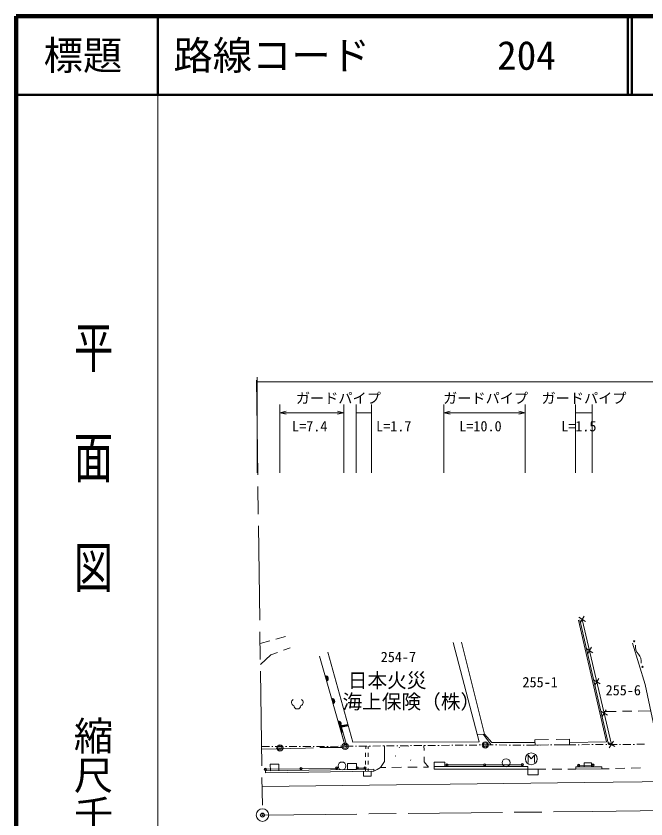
# Model space of a CAD drawing. Units: millimetres, scale not verified. Extents: x 40000 to 680000, y 20000 to 380000.
# Drawn here: x 40000 to 120064, y 277922 to 380000 of the extents above; entities that cross this region are included whole.
import ezdxf
from ezdxf.enums import TextEntityAlignment as Align

# ---------------------------------------------------------------- set-up
doc = ezdxf.new("R2010")
doc.units = ezdxf.units.MM
doc.header["$LTSCALE"] = 1000
doc.header["$PDMODE"] = 32
doc.header["$PDSIZE"] = 500
doc.linetypes.add('CHAIN', pattern=[18.5, 12, -1.5, 3.5, -1.5])
for name, color, linetype, lineweight in [('M-BGD', 7, 'Continuous', 13), ('M-BGD-EXST', 7, 'Continuous', 13), ('M-BMK', 2, 'CHAIN', 13), ('M-BMK-OTRS', 5, 'Continuous', 13), ('M-BMK-ROW', 30, 'Continuous', 13), ('M-BMK-SRVR', 3, 'Continuous', 13), ('M-STR-HTXT', 7, 'Continuous', 13), ('M-TTL', 2, 'Continuous', 140), ('M-TTL-BAND', 7, 'Continuous', 13), ('M-TTL-LINE', 7, 'Continuous', 50)]:
    doc.layers.add(name, color=color, linetype=linetype, lineweight=lineweight)
for name, color, linetype in [('M-BMK-HTXT', 7, 'Continuous'), ('M-OTRS', 6, 'Continuous'), ('M-TTL-TXT', 7, 'Continuous')]:
    doc.layers.add(name, color=color, linetype=linetype)
doc.styles.add('@ＭＳ ゴシック', font='')
doc.styles.add('ＭＳ ゴシック', font='')
doc.styles.get('@ＭＳ ゴシック').set_extended_font_data('@MS Gothic')
doc.styles.get('ＭＳ ゴシック').set_extended_font_data('MS Gothic')

msp = doc.modelspace()

# ---------------------------------------------------------------- linework, layer by layer
at = {"layer": 'M-BGD'}
for p, q in [((111481, 303184), (115047, 287720)), ((112375, 303034), (111525, 303562)), ((111646, 303222), (115298, 287386)), ((112214, 303723), (111687, 302873)), ((111950, 303298), (115674, 287389)), ((73014, 300784), (74244, 301133)), ((71015, 300216), (72245, 300565)), ((96612, 300411), (99531, 288693)), ((119969, 295008), (118370, 300276)), ((72405, 298796), (73245, 299103)), ((73996, 299378), (74836, 299684)), ((113306, 299057), (112456, 299584)), ((113145, 299745), (112617, 298896)), ((71053, 297566), (72405, 298796)), ((81833, 287158), (78571, 298638)), ((114237, 295080), (113387, 295607)), ((114076, 295768), (113548, 294918)), ((119969, 295008), (121570, 287426)), ((115168, 291102), (114318, 291630)), ((115007, 291791), (114479, 290941)), ((114697, 291564), (116286, 291591)), ((117086, 291605), (118286, 291625)), ((119086, 291639), (120675, 291666)), ((81097, 289747), (82174, 289940)), ((82181, 289901), (81148, 289715)), ((82174, 289940), (82209, 289744)), ((82174, 289940), (82209, 289744)), ((81833, 287158), (81097, 289747)), ((81379, 288901), (81148, 289715)), ((81198, 289684), (82188, 289862)), ((81198, 289684), (81418, 288912)), ((82195, 289822), (81249, 289652)), ((81456, 288923), (81249, 289652)), ((81299, 289620), (82202, 289783)), ((81299, 289620), (81494, 288934)), ((81341, 288890), (81533, 288944)), ((81350, 289589), (82209, 289744)), ((82025, 287213), (81350, 289589)), ((99531, 288693), (98607, 288666)), ((99358, 288688), (100401, 287328)), ((107658, 288015), (105959, 287997)), ((105959, 287997), (105966, 287308)), ((110358, 288044), (108658, 288026)), ((110365, 287355), (110358, 288044)), ((71205, 286781), (76799, 286916)), ((76799, 286916), (77801, 286955)), ((78600, 286986), (79603, 287024)), ((79603, 287024), (81447, 287003)), ((81833, 287158), (82025, 287213)), ((84439, 287184), (84439, 286830)), ((84777, 287183), (84777, 286829)), ((86814, 285221), (86822, 287207)), ((86844, 287207), (86849, 287211)), ((88678, 286968), (88749, 287039)), ((89835, 287170), (89901, 287237)), ((91849, 287256), (91862, 286630)), ((105966, 287308), (107666, 287326)), ((108665, 287337), (110365, 287355)), ((110362, 287657), (115047, 287720)), ((116099, 287125), (115249, 287652)), ((115938, 287813), (115410, 286964)), ((84438, 286330), (84436, 285830)), ((84776, 286329), (84774, 285829)), ((88201, 285893), (88272, 285964)), ((91879, 285830), (91892, 285204)), ((84435, 285330), (84434, 284830)), ((84773, 285329), (84772, 284829)), ((86321, 284473), (86814, 285221)), ((90121, 285365), (90191, 285435)), ((91892, 285204), (92442, 284503)), ((99715, 284797), (104209, 284806)), ((71835, 284243), (76068, 284312)), ((76368, 284316), (80601, 284385)), ((83524, 284387), (84198, 284387)), ((84433, 284330), (84432, 283976)), ((84771, 284329), (84770, 283975)), ((85473, 283990), (85904, 284195)), ((85904, 284195), (86321, 284473)), ((86981, 284477), (86321, 284473)), ((88981, 284486), (87781, 284480)), ((90981, 284496), (89781, 284490)), ((92442, 284503), (91781, 284500)), ((94922, 284786), (99415, 284796)), ((106355, 284260), (107353, 284258)), ((108153, 284256), (109353, 284254)), ((110153, 284252), (111152, 284250)), ((111660, 284733), (113176, 284760)), ((114464, 284274), (115391, 284302)), ((116191, 284327), (117390, 284364)), ((118190, 284389), (119389, 284426))]:
    msp.add_line(p, q, dxfattribs=at)
for points in [[(79627, 299108), (82798, 287695), (98854, 287719), (95555, 300376)], [(105962, 287653), (100455, 287652), (99531, 288693)]]:
    msp.add_lwpolyline(points, dxfattribs=at)
for points in [[(72327, 284060), (73405, 284075), (73394, 284890), (72315, 284875)], [(82144, 284194), (83286, 284210), (83275, 284980), (82134, 284965)], [(93149, 284573), (94497, 284576), (94496, 285161), (93148, 285159)], [(112221, 284550), (113165, 284557), (113162, 285055), (112217, 285048)], [(71701, 283802), (85473, 283990), (85470, 284240), (71698, 284052)], [(84157, 283972), (85132, 283985), (85140, 283375), (84166, 283362)], [(93149, 284573), (105060, 284594), (105061, 284270), (93150, 284250)], [(105061, 284270), (106355, 284260), (106349, 283518), (105055, 283529)], [(111152, 284250), (114464, 284274), (114462, 284566), (111150, 284542)]]:
    msp.add_lwpolyline(points, close=True, dxfattribs=at)
for centre, radius in [((118578, 300504), 75), ((119627, 297253), 75), ((81433, 284660), 500), ((94772, 284786), 150), ((94772, 284786), 120), ((94772, 284786), 100), ((99565, 284796), 150), ((99565, 284796), 120), ((99565, 284796), 100), ((102286, 285064), 500), ((104359, 284806), 150), ((104359, 284806), 120), ((104359, 284806), 100), ((111510, 284731), 150), ((111510, 284731), 120), ((111510, 284731), 100), ((113326, 284762), 150), ((113326, 284762), 120), ((113326, 284762), 100), ((71685, 284241), 150), ((71685, 284241), 120), ((71685, 284241), 100), ((76218, 284314), 150), ((76218, 284314), 120), ((76218, 284314), 100), ((80751, 284387), 150), ((80751, 284387), 120), ((80751, 284387), 100), ((83374, 284387), 150), ((83374, 284387), 120), ((83374, 284387), 100), ((84348, 284387), 150), ((84348, 284387), 120), ((84348, 284387), 100)]:
    msp.add_circle(centre, radius, dxfattribs=at)
for centre, radius, start, end in [((120246, 299882), 1522, 174.49705, 221.27104), ((117959, 297875), 1522, 354.49705, 41.27104), ((79330, 295769), 354, 294.65914, 97.06432), ((79330, 295769), 283, 296.88318, 94.84028), ((79330, 295769), 212, 300.6295, 91.09395), ((79330, 295769), 142, 308.34123, 83.38222), ((79330, 295769), 100, 318.6589, 73.06456), ((75404, 292745), 402, 116.08703, 255.33416), ((76101, 292745), 402, 284.66584, 63.91297), ((80149, 292884), 354, 294.65914, 97.06432), ((80149, 292884), 283, 296.88318, 94.84028), ((80149, 292884), 212, 300.6295, 91.09395), ((80149, 292884), 142, 308.34123, 83.38222), ((80149, 292884), 100, 318.6589, 73.06456), ((75753, 292356), 450, 180, 0), ((80969, 289998), 354, 294.65914, 97.06432), ((80969, 289998), 283, 296.88318, 94.84028), ((80969, 289998), 212, 300.6295, 91.09395), ((80969, 289998), 142, 308.34123, 83.38222), ((80969, 289998), 100, 318.6589, 73.06456)]:
    msp.add_arc(centre, radius, start, end, dxfattribs=at)
at = {"layer": 'M-BGD-EXST'}
for p, q in [((105074, 285115), (105074, 286015)), ((105074, 286015), (105487, 285565)), ((105487, 285565), (105899, 286015)), ((105899, 286015), (105899, 285115))]:
    msp.add_line(p, q, dxfattribs=at)
msp.add_circle((105487, 285565), 750, dxfattribs=at)
at = {"layer": 'M-BMK'}
msp.add_line((70542, 333687), (71312, 279212), dxfattribs=at)
msp.add_lwpolyline([(71324, 278412), (113224, 278874), (171181, 279581), (216360, 280066), (249242, 280517), (271324, 280774), (314816, 281262), (340925, 281538), (371243, 281838), (427529, 282782), (471339, 283386), (520122, 284114), (554459, 284691), (571482, 284873)], dxfattribs=at)
at = {"layer": 'M-BMK-OTRS'}
msp.add_lwpolyline([(71272, 282057), (112264, 282544), (159801, 283088), (196564, 283521), (224822, 283773), (266326, 284299), (305627, 284892), (321976, 285026)], dxfattribs=at)
at = {"layer": 'M-BMK-ROW'}
for p, q in [((71201, 287114), (72201, 287118)), ((72501, 287119), (72651, 287120)), ((72951, 287121), (73951, 287125)), ((74251, 287127), (74401, 287127)), ((74701, 287129), (75701, 287133)), ((76001, 287134), (76151, 287135)), ((76451, 287136), (77451, 287140)), ((77751, 287141), (77901, 287142)), ((78201, 287143), (79201, 287147)), ((79501, 287149), (79651, 287149)), ((79950, 287150), (80950, 287155)), ((81250, 287156), (81400, 287157)), ((81700, 287158), (81833, 287158)), ((81833, 287158), (82832, 287168)), ((83132, 287171), (83282, 287172)), ((83582, 287175), (84582, 287185)), ((84882, 287188), (85032, 287189)), ((85332, 287192), (86332, 287202)), ((86632, 287205), (86782, 287206)), ((87082, 287209), (88082, 287219)), ((88382, 287222), (88532, 287223)), ((88832, 287226), (89832, 287236)), ((90132, 287239), (90282, 287240)), ((90582, 287243), (91582, 287253)), ((91882, 287256), (92032, 287257)), ((92332, 287260), (93332, 287270)), ((93632, 287273), (93782, 287274)), ((94082, 287277), (95082, 287287)), ((95382, 287290), (95532, 287291)), ((95832, 287294), (96832, 287304)), ((97132, 287307), (97282, 287308)), ((97582, 287311), (98582, 287321)), ((98882, 287324), (99032, 287325)), ((99332, 287328), (99647, 287331)), ((99647, 287331), (100647, 287327)), ((100947, 287326), (101097, 287326)), ((101397, 287325), (102397, 287321)), ((102697, 287320), (102847, 287319)), ((103147, 287318), (104147, 287314)), ((104447, 287313), (104597, 287313)), ((104897, 287312), (105897, 287308)), ((106197, 287310), (106347, 287312)), ((106647, 287315), (107647, 287326)), ((107947, 287329), (108097, 287330)), ((108397, 287334), (109397, 287344)), ((109697, 287348), (109847, 287349)), ((110147, 287352), (110365, 287355)), ((110365, 287355), (111147, 287360)), ((111447, 287362), (111597, 287363)), ((111897, 287364), (112897, 287371)), ((113197, 287373), (113347, 287374)), ((113647, 287376), (114647, 287382)), ((114947, 287384), (115097, 287385)), ((115397, 287387), (116397, 287393)), ((116697, 287395), (116847, 287396)), ((117147, 287398), (118147, 287404)), ((118447, 287406), (118597, 287407)), ((118897, 287409), (119897, 287416))]:
    msp.add_line(p, q, dxfattribs=at)
for centre in [(73540, 286950), (81833, 287158), (99647, 287331)]:
    msp.add_circle(centre, 400, dxfattribs=at)
for p in [(73540, 286950), (81833, 287158), (99647, 287331)]:
    msp.add_point(p, dxfattribs=at)
at = {"layer": 'M-BMK-SRVR'}
msp.add_circle((71324, 278412), 800, dxfattribs=at)
at = {"layer": 'M-OTRS'}
msp.add_point((71324, 278412), dxfattribs=at)
at = {"layer": 'M-STR-HTXT'}
for p, q in [((70646, 334095), (70646, 321908)), ((70646, 333512), (270835, 333512)), ((73521, 330620), (73521, 321908)), ((73521, 329568), (74321, 329768)), ((81676, 329568), (80876, 329768)), ((81676, 330620), (81676, 321908)), ((83218, 330620), (83218, 321908)), ((85181, 330620), (85181, 321908)), ((94388, 330620), (94388, 321908)), ((94388, 329568), (95188, 329768)), ((104705, 329568), (103905, 329768)), ((104705, 330620), (104705, 321908)), ((111120, 330620), (111120, 321908)), ((113223, 330620), (113223, 321908)), ((73521, 329568), (81676, 329568)), ((73521, 329568), (74321, 329368)), ((81676, 329568), (80876, 329368)), ((83218, 329568), (85181, 329568)), ((94388, 329568), (104705, 329568)), ((94388, 329568), (95188, 329368)), ((104705, 329568), (103905, 329368)), ((111120, 329568), (113223, 329568))]:
    msp.add_line(p, q, dxfattribs=at)
at = {"layer": 'M-TTL'}
for p, q in [((40000, 380000), (40000, 20000)), ((680000, 380000), (40000, 380000))]:
    msp.add_line(p, q, dxfattribs=at)
at = {"layer": 'M-TTL-BAND'}
msp.add_line((58000, 370000), (58000, 20000), dxfattribs=at)
at = {"layer": 'M-TTL-LINE'}
for p, q in [((58000, 380000), (58000, 370000)), ((117750, 380000), (117750, 370000)), ((118250, 380000), (118250, 370000)), ((40000, 370000), (680000, 370000))]:
    msp.add_line(p, q, dxfattribs=at)

# ---------------------------------------------------------------- texts
at = {"layer": 'M-BGD', "style": 'ＭＳ ゴシック'}
for s, p in [('日本火災', (87167, 294067)), ('海上保険（株）', (90240, 291369))]:
    msp.add_text(s, height=1833, dxfattribs=at).set_placement(p, align=Align.BOTTOM_CENTER)
at = {"layer": 'M-BMK-HTXT', "style": 'ＭＳ ゴシック'}
for s, p in [('254-7', (88599, 297468)), ('255-1', (106616, 294262)), ('255-6', (117184, 293241))]:
    msp.add_text(s, height=1320, dxfattribs=at).set_placement(p, align=Align.BOTTOM_CENTER)
at = {"layer": 'M-STR-HTXT', "style": 'ＭＳ ゴシック'}
for s, p in [('ガードパイプ', (80970, 330364)), ('ガードパイプ', (99688, 330364)), ('ガードパイプ', (112190, 330364)), ('L=7.4', (77331, 326805)), ('L=1.7', (88011, 326805)), ('L=10.0', (99028, 326805)), ('L=1.5', (111530, 326805))]:
    msp.add_text(s, height=1320, dxfattribs=at).set_placement(p, align=Align.BOTTOM_CENTER)
at = {"layer": 'M-TTL-BAND', "style": '@ＭＳ ゴシック', "width": 1.4}
msp.add_text('平  面  図', height=3666, rotation=270, dxfattribs=at).set_placement((49777, 306475), align=Align.MIDDLE_RIGHT)
at = {"layer": 'M-TTL-BAND', "style": '@ＭＳ ゴシック'}
msp.add_text('縮尺千分の一', height=3666, rotation=270, dxfattribs=at).set_placement((49777, 261030), align=Align.MIDDLE_RIGHT)
at = {"layer": 'M-TTL-TXT', "style": 'ＭＳ ゴシック'}
msp.add_text('標題', height=3666, dxfattribs=at).set_placement((48500, 375000), align=Align.MIDDLE_CENTER)
for s, p in [('路線コード', (60000, 375000)), ('204', (101142, 375000))]:
    msp.add_text(s, height=3666, dxfattribs=at).set_placement(p, align=Align.MIDDLE_LEFT)

doc.saveas('drawing.dxf')
